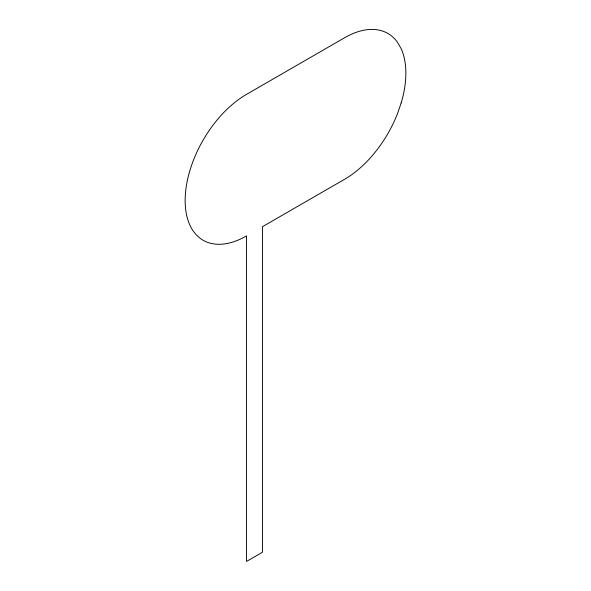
<?xml version="1.0" encoding="UTF-8"?>
<svg xmlns="http://www.w3.org/2000/svg" width="591" height="591" viewBox="0 0 591 591"><rect width="100%" height="100%" fill="white"/><g stroke="black" fill="none" stroke-linecap="round" stroke-linejoin="round"><path stroke-width="0.89" d="M401.186 102.923L397.64 113.273A86.67 50.043 -60 0 1 344.56 179.302L262.441 226.715L262.441 552.253L246.506 561.45L246.506 235.912A86.67 50.043 -60 0 1 185.153 200.608A86.67 50.043 -60 0 1 246.44 94.412L344.56 37.765A86.67 50.043 -60 0 1 397.64 42.5L401.186 48.758A86.67 50.043 -60 0 1 401.186 102.923"/></g></svg>
